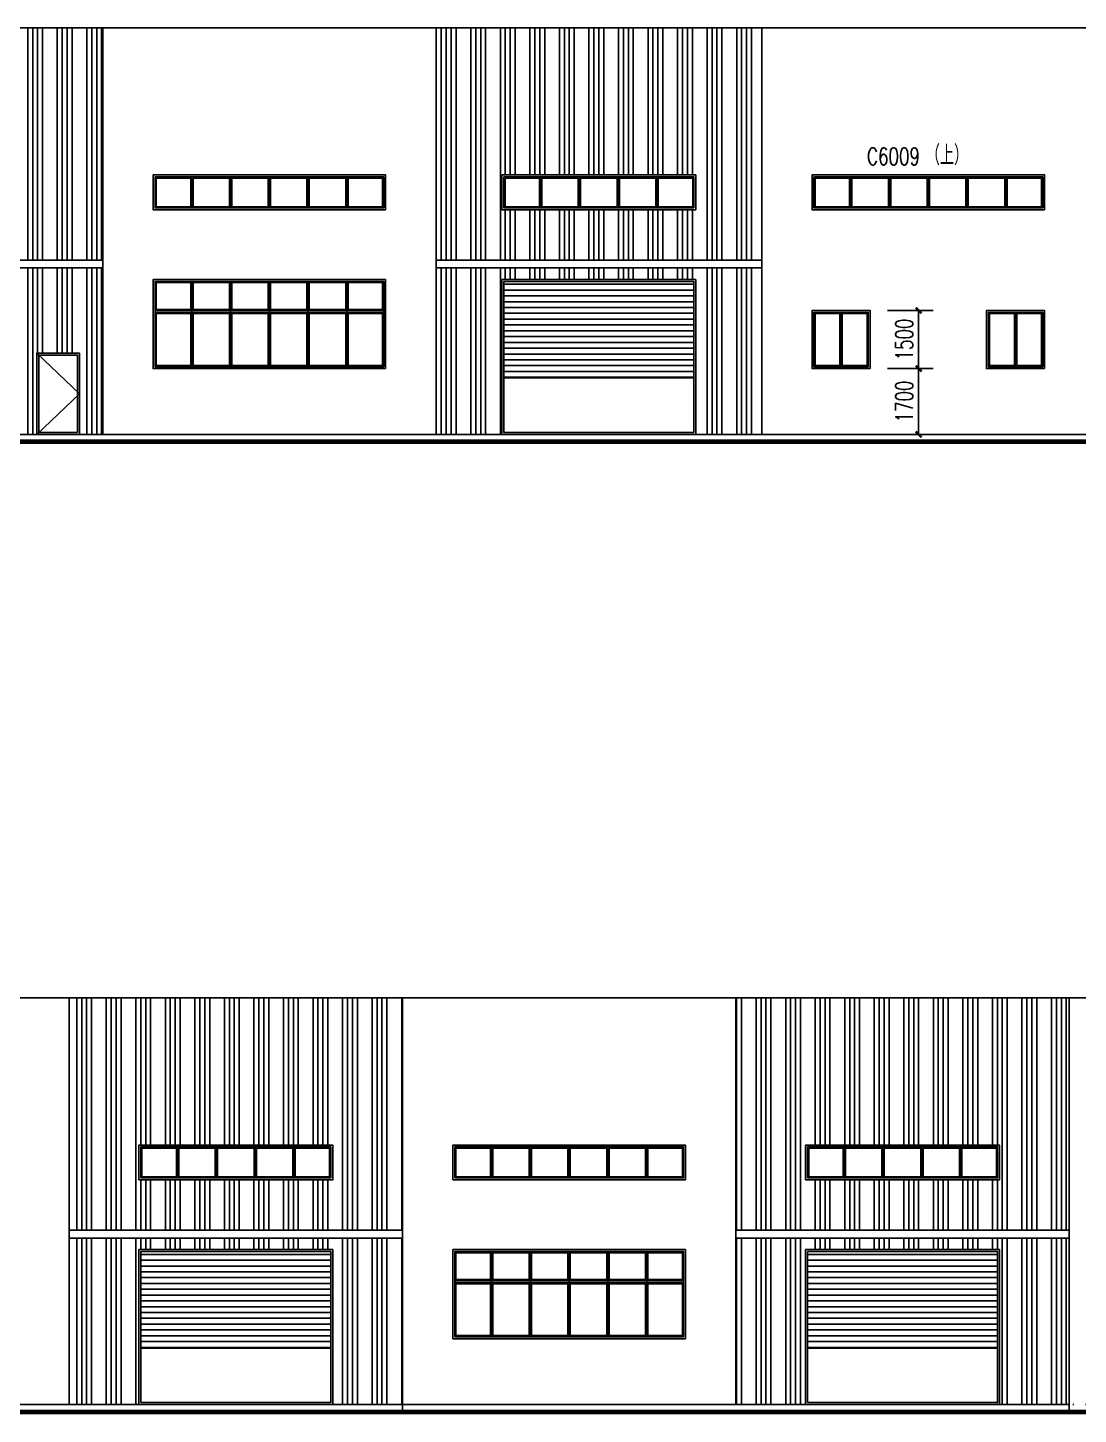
# Model space of a CAD drawing. Extents: x 409931 to 937299, y -508824 to 132289.
# Drawn here: x 534906 to 562006, y -434198 to -398403 of the extents above; entities that cross this region are included whole.
import ezdxf

# ---------------------------------------------------------------- set-up
doc = ezdxf.new("R2010")
doc.units = 0
doc.header["$LTSCALE"] = 1500
doc.header["$MEASUREMENT"] = 0
doc.linetypes.add('DOTE', pattern=[2.42, 2, -0.2, 0.02, -0.2])
doc.layers.get('Defpoints').update_dxf_attribs({"color": 252})
for name, color, linetype in [('07m', 36, 'Continuous'), ('A-L-wall(建筑立面)', 2, 'Continuous'), ('DOTE', 1, 'Continuous'), ('GROUND', 253, 'Continuous'), ('PUB_DIM', 3, 'Continuous'), ('PUB_HATCH', 8, 'Continuous'), ('WINDOW', 4, 'Continuous')]:
    doc.layers.add(name, color=color, linetype=linetype)
doc.styles.add('_TCH_DIM', font='SIMPLEX', dxfattribs={"bigfont": 'GBCBIG'})
doc.styles.add('_TCH_DIM_T3', font='SIMPLEX', dxfattribs={"width": 0.705882, "bigfont": 'GBCBIG'})
doc.dimstyles.new('_TCH_ARCH&&150', dxfattribs={"dimtxt": 446.25, "dimasz": 150, "dimexe": 375, "dimexo": 450, "dimgap": 150, "dimtad": 1, "dimdec": 0, "dimzin": 0, "dimdsep": 46, "dimtxsty": '_TCH_DIM_T3', "dimblk": 'ARCHTICK', "dimcen": 0.09, "dimclrt": 7, "dimazin": 2, "dimtfac": 1, "dimtdec": 0, "dimtix": 1, "dimtmove": 2, "dimatfit": 3, "dimfxl": 0, "dimtolj": 1, "dimtzin": 0, "dimarcsym": 0})
pattern_1 = [(90, (497307.8, 250637.5), (-762, 6e-14), []), (90, (497434.8, 250764.5), (-762, 6e-14), []), (90, (497561.8, 250891.5), (-762, 6e-14), []), (90, (497688.8, 251018.5), (-762, 6e-14), [])]

# ---------------------------------------------------------------- blocks, each defined once
blk = doc.blocks.new('_ArchTick')
at = {"color": 0, "linetype": 'ByBlock', "const_width": 0.4}
blk.add_lwpolyline([(-0.5, -0.5), (0.5, 0.5)], dxfattribs=at)
blk = doc.blocks.new('*D149')
at = {"layer": 'Defpoints', "color": 0}
for p in [(556639, -405703), (557889, -405703), (556639, -407203)]:
    blk.add_point(p, dxfattribs=at)
at = {"layer": 'PUB_DIM', "color": 0, "lineweight": -2}
for p, q in [((557089, -405703), (558264, -405703)), ((557889, -407203), (557889, -405703)), ((557089, -407203), (558264, -407203))]:
    blk.add_line(p, q, dxfattribs=at)
at = {"layer": 'PUB_DIM', "color": 0, "lineweight": -2, "xscale": 150, "yscale": 150, "zscale": 150}
for p, rotation in [((557889, -405703), 90), ((557889, -407203), 270)]:
    blk.add_blockref('_ArchTick', p, dxfattribs=dict(at, rotation=rotation))
at = {"layer": 'PUB_DIM', "color": 7, "insert": (557516, -406453), "char_height": 446.2, "attachment_point": 5, "rotation": 90, "style": '_TCH_DIM_T3'}
blk.add_mtext('\\A1;1500', dxfattribs=at)
blk = doc.blocks.new('*D150')
at = {"layer": 'Defpoints', "color": 0}
for p in [(556639, -407203), (557889, -407203), (556639, -408903)]:
    blk.add_point(p, dxfattribs=at)
at = {"layer": 'PUB_DIM', "color": 0, "lineweight": -2}
for p, q in [((557089, -407203), (558264, -407203)), ((557889, -408903), (557889, -407203)), ((557089, -408903), (558264, -408903))]:
    blk.add_line(p, q, dxfattribs=at)
at = {"layer": 'PUB_DIM', "color": 0, "lineweight": -2, "xscale": 150, "yscale": 150, "zscale": 150}
for p, rotation in [((557889, -407203), 90), ((557889, -408903), 270)]:
    blk.add_blockref('_ArchTick', p, dxfattribs=dict(at, rotation=rotation))
at = {"layer": 'PUB_DIM', "color": 7, "insert": (557516, -408053), "char_height": 446.2, "attachment_point": 5, "rotation": 90, "style": '_TCH_DIM_T3'}
blk.add_mtext('\\A1;1700', dxfattribs=at)

msp = doc.modelspace()

# ---------------------------------------------------------------- hatches: boundary and pattern name
at = {"layer": 'PUB_HATCH'}
h = msp.add_hatch(dxfattribs=at)
h.set_pattern_fill('ANSI34,_O', color=256, scale=80, angle=45)
h.set_pattern_definition([(90, (475469.54, 275682.3), (-762, 6e-14), []), (90, (475596.54, 275809.3), (-762, 6e-14), []), (90, (475723.54, 275936.3), (-762, 6e-14), []), (90, (475850.54, 276063.3), (-762, 6e-14), [])])
h.paths.add_polyline_path([(562238.9, -398403.1), (562238.9, -404403.1), (570638.9, -404403.1), (570638.9, -398403.1)])
h.paths.add_polyline_path([(568938.9, -402203.1), (568938.9, -403103.1), (563938.9, -403103.1), (563938.9, -402203.1)], flags=16)
h.paths.add_polyline_path([(568888.9, -402253.1), (568888.9, -403053.1), (563988.9, -403053.1), (563988.9, -402253.1)], flags=0)
h.paths.add_polyline_path([(562238.9, -408903.1), (563938.9, -408903.1), (563938.9, -404903.1), (568938.9, -404903.1), (568938.9, -408903.1), (570638.9, -408903.1), (570638.9, -404603.1), (562238.9, -404603.1)])
h.paths.add_polyline_path([(553838.9, -404603.1), (545438.9, -404603.1), (545438.9, -408903.1), (547138.9, -408903.1), (547138.9, -404903.1), (552138.9, -404903.1), (552138.9, -408903.1), (553838.9, -408903.1)])
h.paths.add_polyline_path([(553838.9, -398403.1), (545438.9, -398403.1), (545438.9, -404403.1), (553838.9, -404403.1)])
h.paths.add_polyline_path([(552138.9, -402203.1), (552138.9, -403103.1), (547138.9, -403103.1), (547138.9, -402203.1)], flags=16)
h.paths.add_polyline_path([(552088.9, -402253.1), (552088.9, -403053.1), (547188.9, -403053.1), (547188.9, -402253.1)], flags=0)
h.paths.add_polyline_path([(552058.9, -402283.1), (552058.9, -403023.1), (551168.9, -403023.1), (551168.9, -402283.1)], flags=0)
h.paths.add_polyline_path([(528238.9, -398403.1), (528238.9, -404403.1), (536838.9, -404403.1), (536838.9, -398403.1)])
h.paths.add_polyline_path([(534538.9, -402203.1), (534538.9, -403103.1), (529538.9, -403103.1), (529538.9, -402203.1)], flags=16)
h.paths.add_polyline_path([(534488.9, -402253.1), (534488.9, -403053.1), (529588.9, -403053.1), (529588.9, -402253.1)], flags=0)
h.paths.add_polyline_path([(529538.9, -404903.1), (534538.9, -404903.1), (534538.9, -408903.1), (535138.9, -408903.1), (535138.9, -406803.1), (536238.9, -406803.1), (536238.9, -408903.1), (536838.9, -408903.1), (536838.9, -404603.1), (528238.9, -404603.1), (528238.9, -408903.1), (529538.9, -408903.1)])
h.paths.add_polyline_path([(511038.9, -398403.1), (511038.9, -404403.1), (519638.9, -404403.1), (519638.9, -398403.1)])
h.paths.add_polyline_path([(517838.9, -402203.1), (517838.9, -403103.1), (512838.9, -403103.1), (512838.9, -402203.1)], flags=16)
h.paths.add_polyline_path([(517788.9, -402253.1), (517788.9, -403053.1), (512888.9, -403053.1), (512888.9, -402253.1)], flags=0)
h.paths.add_polyline_path([(511038.9, -408903.1), (512838.9, -408903.1), (512838.9, -404903.1), (517838.9, -404903.1), (517838.9, -408903.1), (519638.9, -408903.1), (519638.9, -404603.1), (511038.9, -404603.1)])
h.paths.add_polyline_path([(493838.9, -398403.1), (493838.9, -404403.1), (502438.9, -404403.1), (502438.9, -398403.1)])
h.paths.add_polyline_path([(500638.9, -402203.1), (500638.9, -403103.1), (495638.9, -403103.1), (495638.9, -402203.1)], flags=16)
h.paths.add_polyline_path([(500588.9, -402253.1), (500588.9, -403053.1), (495688.9, -403053.1), (495688.9, -402253.1)], flags=0)
h.paths.add_polyline_path([(493838.9, -408903.1), (495638.9, -408903.1), (495638.9, -404903.1), (500638.9, -404903.1), (500638.9, -408903.1), (502438.9, -408903.1), (502438.9, -404603.1), (493838.9, -404603.1)])
h.paths.add_polyline_path([(476638.9, -398403.1), (476638.9, -404403.1), (485238.9, -404403.1), (485238.9, -398403.1)])
h.paths.add_polyline_path([(483942.5, -402203.1), (483942.5, -403103.1), (478942.5, -403103.1), (478942.5, -402203.1)], flags=16)
h.paths.add_polyline_path([(483892.5, -402253.1), (483892.5, -403053.1), (478992.5, -403053.1), (478992.5, -402253.1)], flags=0)
h.paths.add_polyline_path([(479912.5, -402283.1), (479912.5, -403023.1), (479022.5, -403023.1), (479022.5, -402283.1)], flags=0)
h.paths.add_polyline_path([(476638.9, -404603.1), (476638.9, -408903.1), (477238.9, -408903.1), (477238.9, -406803.1), (478338.9, -406803.1), (478338.9, -408903.1), (478938.9, -408903.1), (478938.9, -404903.1), (483938.9, -404903.1), (483938.9, -408903.1), (485238.9, -408903.1), (485238.9, -404603.1)])
h = msp.add_hatch(dxfattribs=at)
h.set_pattern_fill('_USER', color=256, scale=150, style=0, pattern_type=0)
h.set_pattern_definition([(180, (1013390.37, -25676.28), (0, 150), [])])
h.paths.add_polyline_path([(552088.9, -407443.3), (552088.9, -404953.1), (547188.9, -404953.1), (547188.9, -407443.3)])
h = msp.add_hatch(dxfattribs=at)
h.set_pattern_fill('ANSI34,_O', color=256, scale=80, angle=45)
h.set_pattern_definition(pattern_1)
h.paths.add_polyline_path([(535972.8, -423448), (535972.8, -429448), (544572.8, -429448), (544572.8, -423448)])
h.paths.add_polyline_path([(542772.8, -427248), (542772.8, -428148), (537772.8, -428148), (537772.8, -427248)], flags=16)
h.paths.add_polyline_path([(542722.8, -427298), (542722.8, -428098), (537822.8, -428098), (537822.8, -427298)], flags=0)
h.paths.add_polyline_path([(541772.8, -427328), (541772.8, -428068), (541802.8, -428068), (541802.8, -427328), (542692.8, -427328), (542692.8, -428068), (541772.8, -428068), (541772.8, -427328), (541742.8, -427328), (541742.8, -428068), (540772.8, -428068), (540772.8, -427328), (540742.8, -427328), (540742.8, -428068), (539772.8, -428068), (539772.8, -427328), (539742.8, -427328), (539742.8, -428068), (538772.8, -428068), (538772.8, -427328), (538742.8, -427328), (538742.8, -428068), (537852.8, -428068), (537852.8, -427328), (538772.8, -427328), (538772.8, -428068), (538802.8, -428068), (538802.8, -427328), (539772.8, -427328), (539772.8, -428068), (539802.8, -428068), (539802.8, -427328), (540772.8, -427328), (540772.8, -428068), (540802.8, -428068), (540802.8, -427328)], flags=0)
h.paths.add_polyline_path([(542772.8, -433948), (544572.8, -433948), (544572.8, -429648), (535972.8, -429648), (535972.8, -433948), (537772.8, -433948), (537772.8, -429948), (542772.8, -429948)])
h = msp.add_hatch(dxfattribs=at)
h.set_pattern_fill('ANSI34,_O', color=256, scale=80, angle=45)
h.set_pattern_definition(pattern_1)
h.paths.add_polyline_path([(553172.8, -423448), (553172.8, -429448), (561772.8, -429448), (561772.8, -423448)])
h.paths.add_polyline_path([(559972.8, -427248), (559972.8, -428148), (554972.8, -428148), (554972.8, -427248)], flags=16)
h.paths.add_polyline_path([(559922.8, -427298), (559922.8, -428098), (555022.8, -428098), (555022.8, -427298)], flags=0)
h.paths.add_polyline_path([(558972.8, -427328), (558972.8, -428068), (559002.8, -428068), (559002.8, -427328), (559892.8, -427328), (559892.8, -428068), (558972.8, -428068), (558972.8, -427328), (558942.8, -427328), (558942.8, -428068), (557972.8, -428068), (557972.8, -427328), (557942.8, -427328), (557942.8, -428068), (556972.8, -428068), (556972.8, -427328), (556942.8, -427328), (556942.8, -428068), (555972.8, -428068), (555972.8, -427328), (555942.8, -427328), (555942.8, -428068), (555052.8, -428068), (555052.8, -427328), (555972.8, -427328), (555972.8, -428068), (556002.8, -428068), (556002.8, -427328), (556972.8, -427328), (556972.8, -428068), (557002.8, -428068), (557002.8, -427328), (557972.8, -427328), (557972.8, -428068), (558002.8, -428068), (558002.8, -427328)], flags=0)
h.paths.add_polyline_path([(559972.8, -433948), (561772.8, -433948), (561772.8, -429648), (553172.8, -429648), (553172.8, -433948), (554972.8, -433948), (554972.8, -429948), (559972.8, -429948)])
h = msp.add_hatch(dxfattribs=at)
h.set_pattern_fill('_USER', color=256, scale=150, style=0, pattern_type=0)
h.set_pattern_definition([(7e-15, (76521.36, -50721.15), (0, 150), [])])
h.paths.add_polyline_path([(542722.8, -432488.2), (542722.8, -429998), (537822.8, -429998), (537822.8, -432488.2)])
h = msp.add_hatch(dxfattribs=at)
h.set_pattern_fill('_USER', color=256, scale=150, style=0, pattern_type=0)
h.set_pattern_definition([(7e-15, (93721.36, -50721.15), (0, 150), [])])
h.paths.add_polyline_path([(559922.8, -432488.2), (559922.8, -429998), (555022.8, -429998), (555022.8, -432488.2)])

# ---------------------------------------------------------------- linework, layer by layer
at = {"layer": 'A-L-wall(建筑立面)'}
for p, q in [((579238.9, -398403.1), (459438.9, -398403.1)), ((536838.9, -398403.1), (536838.9, -408903.1)), ((545438.9, -398403.1), (545438.9, -408903.1)), ((553838.9, -398403.1), (553838.9, -408903.1)), ((582622.9, -409053.1), (456764, -409053.1)), ((570638.9, -408903.1), (468288.9, -408903.1)), ((459172.8, -423448), (578972.8, -423448)), ((535972.8, -423448), (535972.8, -433948)), ((544572.8, -423448), (544572.8, -434148)), ((553172.8, -423448), (553172.8, -433948)), ((561772.8, -423448), (561772.8, -434148)), ((455788.8, -434098), (581647.7, -434098)), ((493172.4, -433948), (561772.8, -433948))]:
    msp.add_line(p, q, dxfattribs=at)
at = {"layer": 'A-L-wall(建筑立面)', "const_width": 100}
for points in [[(582622.9, -409103.1), (456764, -409103.1)], [(455788.8, -434148), (581647.7, -434148)]]:
    msp.add_lwpolyline(points, dxfattribs=at)
at = {"layer": 'DOTE', "color": 252, "linetype": 'DOTE'}
for p, q in [((592377.6, -398403.1), (445538.6, -398403.1)), ((592377.6, -408903.1), (445538.6, -408903.1)), ((592377.6, -409053.1), (445538.6, -409053.1)), ((446034.2, -423448), (592873.2, -423448)), ((446034.2, -433948), (592873.2, -433948)), ((446034.2, -434098), (592873.2, -434098))]:
    msp.add_line(p, q, dxfattribs=at)
at = {"layer": 'GROUND'}
for points in [[(528238.9, -404403.1), (528238.9, -404603.1), (536838.9, -404603.1), (536838.9, -404403.1), (528238.9, -404403.1)], [(545438.9, -404403.1), (545438.9, -404603.1), (553838.9, -404603.1), (553838.9, -404403.1), (545438.9, -404403.1)], [(544572.8, -429448), (544572.8, -429648), (535972.8, -429648), (535972.8, -429448), (544572.8, -429448)], [(561772.8, -429448), (561772.8, -429648), (553172.8, -429648), (553172.8, -429448), (561772.8, -429448)]]:
    msp.add_lwpolyline(points, dxfattribs=at)
at = {"layer": 'PUB_HATCH'}
msp.add_lwpolyline([(535138.9, -406803.1), (536238.9, -407853.1), (535138.9, -408903.1)], dxfattribs=at)
at = {"layer": 'WINDOW'}
for p, q in [((539138.9, -402253.1), (539138.9, -403053.1)), ((540138.9, -402253.1), (540138.9, -403053.1)), ((541138.9, -402253.1), (541138.9, -403053.1)), ((542138.9, -402253.1), (542138.9, -403053.1)), ((543138.9, -402253.1), (543138.9, -403053.1)), ((548138.9, -402253.1), (548138.9, -403053.1)), ((549138.9, -402253.1), (549138.9, -403053.1)), ((550138.9, -402253.1), (550138.9, -403053.1)), ((551138.9, -402253.1), (551138.9, -403053.1)), ((556138.9, -402253.1), (556138.9, -403053.1)), ((557138.9, -402253.1), (557138.9, -403053.1)), ((558138.9, -402253.1), (558138.9, -403053.1)), ((559138.9, -402253.1), (559138.9, -403053.1)), ((560138.9, -402253.1), (560138.9, -403053.1)), ((539138.9, -404953.1), (539138.9, -407153.1)), ((540138.9, -404953.1), (540138.9, -407153.1)), ((541138.9, -404953.1), (541138.9, -407153.1)), ((542138.9, -404953.1), (542138.9, -407153.1)), ((543138.9, -404953.1), (543138.9, -407153.1)), ((544088.9, -405703.1), (538188.9, -405703.1)), ((544088.9, -405753.1), (538188.9, -405753.1)), ((555888.9, -405753.1), (555888.9, -407153.1)), ((560388.9, -405753.1), (560388.9, -407153.1)), ((547188.9, -407443.3), (552088.9, -407443.3)), ((538772.8, -427298), (538772.8, -428098)), ((539772.8, -427298), (539772.8, -428098)), ((540772.8, -427298), (540772.8, -428098)), ((541772.8, -427298), (541772.8, -428098)), ((546872.8, -427298), (546872.8, -428098)), ((547872.8, -427298), (547872.8, -428098)), ((548872.8, -427298), (548872.8, -428098)), ((549872.8, -427298), (549872.8, -428098)), ((550872.8, -427298), (550872.8, -428098)), ((555972.8, -427298), (555972.8, -428098)), ((556972.8, -427298), (556972.8, -428098)), ((557972.8, -427298), (557972.8, -428098)), ((558972.8, -427298), (558972.8, -428098)), ((546872.8, -429998), (546872.8, -432198)), ((547872.8, -429998), (547872.8, -432198)), ((548872.8, -429998), (548872.8, -432198)), ((549872.8, -429998), (549872.8, -432198)), ((550872.8, -429998), (550872.8, -432198)), ((545922.8, -430748), (551822.8, -430748)), ((545922.8, -430798), (551822.8, -430798)), ((542722.8, -432488.2), (537822.8, -432488.2)), ((559922.8, -432488.2), (555022.8, -432488.2))]:
    msp.add_line(p, q, dxfattribs=at)
for points in [[(544138.9, -403103.1), (538138.9, -403103.1), (538138.9, -402203.1), (544138.9, -402203.1)], [(544088.9, -403053.1), (538188.9, -403053.1), (538188.9, -402253.1), (544088.9, -402253.1)], [(538218.9, -402283.1), (539108.9, -402283.1), (539108.9, -403023.1), (538218.9, -403023.1)], [(539168.9, -402283.1), (540108.9, -402283.1), (540108.9, -403023.1), (539168.9, -403023.1)], [(541108.9, -402283.1), (540168.9, -402283.1), (540168.9, -403023.1), (541108.9, -403023.1)], [(541168.9, -402283.1), (542108.9, -402283.1), (542108.9, -403023.1), (541168.9, -403023.1)], [(543108.9, -402283.1), (542168.9, -402283.1), (542168.9, -403023.1), (543108.9, -403023.1)], [(544058.9, -402283.1), (543168.9, -402283.1), (543168.9, -403023.1), (544058.9, -403023.1)], [(552138.9, -403103.1), (547138.9, -403103.1), (547138.9, -402203.1), (552138.9, -402203.1)], [(552088.9, -403053.1), (547188.9, -403053.1), (547188.9, -402253.1), (552088.9, -402253.1)], [(547218.9, -402283.1), (548108.9, -402283.1), (548108.9, -403023.1), (547218.9, -403023.1)], [(549108.9, -402283.1), (548168.9, -402283.1), (548168.9, -403023.1), (549108.9, -403023.1)], [(549168.9, -402283.1), (550108.9, -402283.1), (550108.9, -403023.1), (549168.9, -403023.1)], [(551108.9, -402283.1), (550168.9, -402283.1), (550168.9, -403023.1), (551108.9, -403023.1)], [(552058.9, -402283.1), (551168.9, -402283.1), (551168.9, -403023.1), (552058.9, -403023.1)], [(561138.9, -403103.1), (555138.9, -403103.1), (555138.9, -402203.1), (561138.9, -402203.1)], [(561088.9, -403053.1), (555188.9, -403053.1), (555188.9, -402253.1), (561088.9, -402253.1)], [(555218.9, -402283.1), (556108.9, -402283.1), (556108.9, -403023.1), (555218.9, -403023.1)], [(556168.9, -402283.1), (557108.9, -402283.1), (557108.9, -403023.1), (556168.9, -403023.1)], [(558108.9, -402283.1), (557168.9, -402283.1), (557168.9, -403023.1), (558108.9, -403023.1)], [(558168.9, -402283.1), (559108.9, -402283.1), (559108.9, -403023.1), (558168.9, -403023.1)], [(560108.9, -402283.1), (559168.9, -402283.1), (559168.9, -403023.1), (560108.9, -403023.1)], [(561058.9, -402283.1), (560168.9, -402283.1), (560168.9, -403023.1), (561058.9, -403023.1)], [(544138.9, -407203.1), (538138.9, -407203.1), (538138.9, -404903.1), (544138.9, -404903.1)], [(544088.9, -407153.1), (538188.9, -407153.1), (538188.9, -404953.1), (544088.9, -404953.1)], [(538218.9, -404983.1), (539108.9, -404983.1), (539108.9, -405673.1), (538218.9, -405673.1)], [(539168.9, -404983.1), (540108.9, -404983.1), (540108.9, -405673.1), (539168.9, -405673.1)], [(541108.9, -404983.1), (540168.9, -404983.1), (540168.9, -405673.1), (541108.9, -405673.1)], [(541168.9, -404983.1), (542108.9, -404983.1), (542108.9, -405673.1), (541168.9, -405673.1)], [(543108.9, -404983.1), (542168.9, -404983.1), (542168.9, -405673.1), (543108.9, -405673.1)], [(544058.9, -404983.1), (543168.9, -404983.1), (543168.9, -405673.1), (544058.9, -405673.1)], [(552138.9, -408903.1), (547138.9, -408903.1), (547138.9, -404903.1), (552138.9, -404903.1)], [(552088.9, -408853.1), (547188.9, -408853.1), (547188.9, -404953.1), (552088.9, -404953.1)], [(538218.9, -405783.1), (539108.9, -405783.1), (539108.9, -407123.1), (538218.9, -407123.1)], [(539168.9, -405783.1), (540108.9, -405783.1), (540108.9, -407123.1), (539168.9, -407123.1)], [(541108.9, -405783.1), (540168.9, -405783.1), (540168.9, -407123.1), (541108.9, -407123.1)], [(541168.9, -405783.1), (542108.9, -405783.1), (542108.9, -407123.1), (541168.9, -407123.1)], [(543108.9, -405783.1), (542168.9, -405783.1), (542168.9, -407123.1), (543108.9, -407123.1)], [(544058.9, -405783.1), (543168.9, -405783.1), (543168.9, -407123.1), (544058.9, -407123.1)], [(556638.9, -407203.1), (555138.9, -407203.1), (555138.9, -405703.1), (556638.9, -405703.1)], [(556588.9, -407153.1), (555188.9, -407153.1), (555188.9, -405753.1), (556588.9, -405753.1)], [(555218.9, -405783.1), (555858.9, -405783.1), (555858.9, -407123.1), (555218.9, -407123.1)], [(555918.9, -405783.1), (556558.9, -405783.1), (556558.9, -407123.1), (555918.9, -407123.1)], [(561138.9, -407203.1), (559638.9, -407203.1), (559638.9, -405703.1), (561138.9, -405703.1)], [(561088.9, -407153.1), (559688.9, -407153.1), (559688.9, -405753.1), (561088.9, -405753.1)], [(559718.9, -405783.1), (560358.9, -405783.1), (560358.9, -407123.1), (559718.9, -407123.1)], [(560418.9, -405783.1), (561058.9, -405783.1), (561058.9, -407123.1), (560418.9, -407123.1)], [(536238.9, -408903.1), (535138.9, -408903.1), (535138.9, -406803.1), (536238.9, -406803.1)], [(536188.9, -408853.1), (535188.9, -408853.1), (535188.9, -406853.1), (536188.9, -406853.1)], [(537772.8, -428148), (542772.8, -428148), (542772.8, -427248), (537772.8, -427248)], [(537822.8, -428098), (542722.8, -428098), (542722.8, -427298), (537822.8, -427298)], [(537852.8, -427328), (538742.8, -427328), (538742.8, -428068), (537852.8, -428068)], [(538802.8, -427328), (539742.8, -427328), (539742.8, -428068), (538802.8, -428068)], [(540742.8, -427328), (539802.8, -427328), (539802.8, -428068), (540742.8, -428068)], [(540802.8, -427328), (541742.8, -427328), (541742.8, -428068), (540802.8, -428068)], [(542692.8, -427328), (541802.8, -427328), (541802.8, -428068), (542692.8, -428068)], [(545872.8, -428148), (551872.8, -428148), (551872.8, -427248), (545872.8, -427248)], [(545922.8, -428098), (551822.8, -428098), (551822.8, -427298), (545922.8, -427298)], [(545952.8, -427328), (546842.8, -427328), (546842.8, -428068), (545952.8, -428068)], [(546902.8, -427328), (547842.8, -427328), (547842.8, -428068), (546902.8, -428068)], [(548842.8, -427328), (547902.8, -427328), (547902.8, -428068), (548842.8, -428068)], [(548902.8, -427328), (549842.8, -427328), (549842.8, -428068), (548902.8, -428068)], [(550842.8, -427328), (549902.8, -427328), (549902.8, -428068), (550842.8, -428068)], [(551792.8, -427328), (550902.8, -427328), (550902.8, -428068), (551792.8, -428068)], [(554972.8, -428148), (559972.8, -428148), (559972.8, -427248), (554972.8, -427248)], [(555022.8, -428098), (559922.8, -428098), (559922.8, -427298), (555022.8, -427298)], [(555052.8, -427328), (555942.8, -427328), (555942.8, -428068), (555052.8, -428068)], [(556002.8, -427328), (556942.8, -427328), (556942.8, -428068), (556002.8, -428068)], [(557942.8, -427328), (557002.8, -427328), (557002.8, -428068), (557942.8, -428068)], [(558002.8, -427328), (558942.8, -427328), (558942.8, -428068), (558002.8, -428068)], [(559892.8, -427328), (559002.8, -427328), (559002.8, -428068), (559892.8, -428068)], [(537772.8, -433948), (542772.8, -433948), (542772.8, -429948), (537772.8, -429948)], [(537822.8, -433898), (542722.8, -433898), (542722.8, -429998), (537822.8, -429998)], [(545872.8, -432248), (551872.8, -432248), (551872.8, -429948), (545872.8, -429948)], [(545922.8, -432198), (551822.8, -432198), (551822.8, -429998), (545922.8, -429998)], [(545952.8, -430028), (546842.8, -430028), (546842.8, -430718), (545952.8, -430718)], [(546902.8, -430028), (547842.8, -430028), (547842.8, -430718), (546902.8, -430718)], [(548842.8, -430028), (547902.8, -430028), (547902.8, -430718), (548842.8, -430718)], [(548902.8, -430028), (549842.8, -430028), (549842.8, -430718), (548902.8, -430718)], [(550842.8, -430028), (549902.8, -430028), (549902.8, -430718), (550842.8, -430718)], [(551792.8, -430028), (550902.8, -430028), (550902.8, -430718), (551792.8, -430718)], [(554972.8, -433948), (559972.8, -433948), (559972.8, -429948), (554972.8, -429948)], [(555022.8, -433898), (559922.8, -433898), (559922.8, -429998), (555022.8, -429998)], [(545952.8, -430828), (546842.8, -430828), (546842.8, -432168), (545952.8, -432168)], [(546902.8, -430828), (547842.8, -430828), (547842.8, -432168), (546902.8, -432168)], [(548842.8, -430828), (547902.8, -430828), (547902.8, -432168), (548842.8, -432168)], [(548902.8, -430828), (549842.8, -430828), (549842.8, -432168), (548902.8, -432168)], [(550842.8, -430828), (549902.8, -430828), (549902.8, -432168), (550842.8, -432168)], [(551792.8, -430828), (550902.8, -430828), (550902.8, -432168), (551792.8, -432168)]]:
    msp.add_lwpolyline(points, close=True, dxfattribs=at)

# ---------------------------------------------------------------- texts
at = {"layer": '07m', "color": 2, "style": '_TCH_DIM', "width": 0.705882}
msp.add_text('C6009', height=446.25, dxfattribs=at).set_placement((556557.8, -401947.2))
at = {"layer": '07m', "color": 2, "style": '_TCH_DIM'}
msp.add_text('（上）', height=506.38, dxfattribs=at).set_placement((558072.8, -401947.2))

# ---------------------------------------------------------------- dimensions: what is measured, and where the dimension line sits
at = {"layer": 'PUB_DIM'}
for p1, p2, picture, middle in [((556638.9, -407203.1), (556638.9, -405703.1), '*D149', (557515.6, -406453.1)), ((556638.9, -408903.1), (556638.9, -407203.1), '*D150', (557515.6, -408053.1))]:
    dim = msp.add_aligned_dim(p1=p1, p2=p2, distance=-1249.9, dimstyle='_TCH_ARCH&&150', dxfattribs=at)
    dim.commit()
    dim.dimension.update_dxf_attribs({"geometry": picture, "text_midpoint": middle})

doc.saveas('drawing.dxf')
